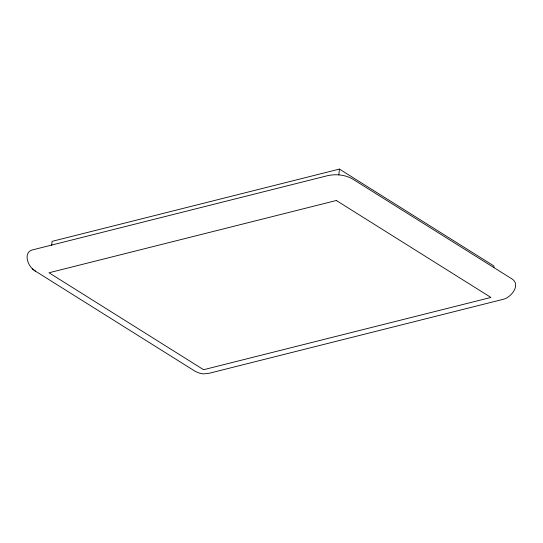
<?xml version="1.0" encoding="UTF-8"?>
<svg xmlns="http://www.w3.org/2000/svg" width="543" height="543" viewBox="0 0 543 543"><rect width="100%" height="100%" fill="white"/><g stroke="black" fill="none" stroke-linecap="round" stroke-linejoin="round"><path stroke-width="0.81" d="M51.673 245.49L52.074 241.357L339.409 169.09L494.001 266.022L493.845 267.679M338.839 174.873L339.409 169.09M35.566 271.228L195.494 371.507L199.681 373.238L203.442 373.903L209.021 373.306L503.191 299.315C510.97 297.666 521.056 285.048 512.232 279.102L352.305 178.823C344.988 174.771 336.09 173.889 327.958 175.579L33.788 249.57C21.869 251.47 27.992 267.489 35.566 271.228L32.404 268.826M336.327 200.503L48.999 272.769L203.591 369.708L490.926 297.442L336.327 200.503"/></g></svg>
